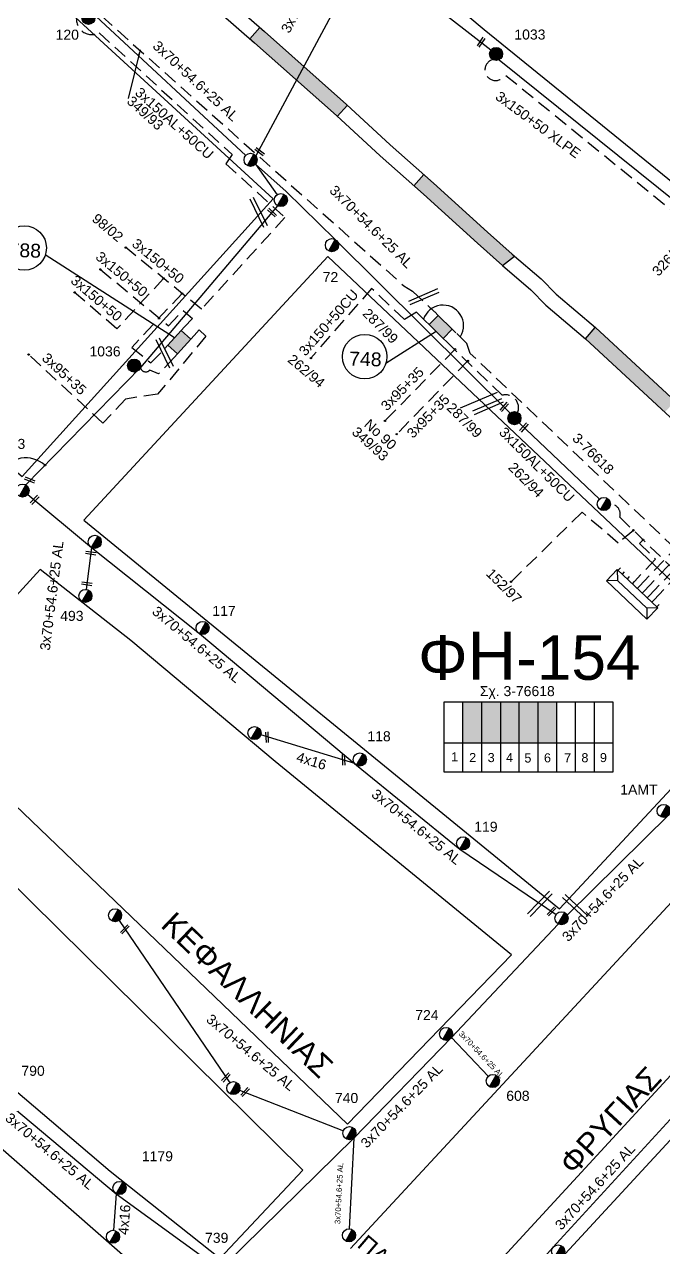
# Model space of a CAD drawing. Header units: millimetres. Extents: x 7477 to 9676, y 1828 to 2857.
# Drawn here: x 8959 to 9074, y 2237.8 to 2457.9 of the extents above; entities that cross this region are included whole.
import ezdxf
from ezdxf.enums import TextEntityAlignment as Align

# ---------------------------------------------------------------- set-up
doc = ezdxf.new("R2010")
doc.units = ezdxf.units.MM
doc.linetypes.add('DASHED', pattern=[19.05, 12.7, -6.35])
for name, color, linetype, lineweight in [('3x150+50', 7, 'Continuous', 30), ('3x150+50 XLPE', 7, 'SYN_LINE', 30), ('3x150+50CU', 7, 'Continuous', 30), ('3x150AL+50CU', 7, 'Continuous', 30), ('3x70+54.6+25 AL', 7, 'SYN_LINE', 30), ('3x95+35', 7, 'Continuous', 30), ('4x16', 7, 'Continuous', 30), ('text διευθύνσεων', 250, 'Continuous', 30), ('Υπόβαθρο ΔΕΗ', 7, 'Continuous', 30)]:
    doc.layers.add(name, color=color, linetype=linetype, lineweight=lineweight)
for name, color, linetype in [('Link Box 4 Διευθύνσεων', 7, 'Continuous'), ('Pillar OTE', 7, 'Continuous'), ('TEXT ΚΑΛΩΔΙΩΝ', 7, 'Continuous'), ('Άγνωστα', 7, 'Continuous'), ('Επιγραφές - Σχήματα', 7, 'Continuous'), ('Καλώδια ΧΤ   3x150+50CU', 7, 'DASHED'), ('Καλώδια ΧΤ   3x150AL+50CU', 7, 'DASHED'), ('Μηχανική τομή', 7, 'Continuous'), ('Στύλος Ξύλινος', 7, 'Continuous'), ('Στύλος Ξύλινος @ 1', 7, 'Continuous'), ('Στύλος ΦΜ', 7, 'Continuous'), ('Στύλος ΦΜ @ 1', 7, 'Continuous'), ('Συνδέσεις', 7, 'Continuous'), ('Τομή', 7, 'Continuous'), ('Υποσταθμός πόλεως', 7, 'Continuous')]:
    doc.layers.add(name, color=color, linetype=linetype)
doc.styles.add('arial', font='ARIAL.TTF')
doc.styles.get("Standard").update_dxf_attribs({"font": 'ARIAL.TTF'})
doc.linetypes.add('SYN_LINE', pattern='A,0.5,-0.0001,["/\\/\\/\\/",Standard,S=0.1,R=0,X=0,Y=-0.05],-0.25', length=0.7501)
doc.dimstyles.new('ISO-25', dxfattribs={"dimtxt": 2.5, "dimasz": 2.5, "dimexe": 1.25, "dimexo": 0.625, "dimtad": 1, "dimtxsty": 'Standard', "dimcen": 2.5, "dimadec": 0, "dimazin": 0, "dimtfac": 1, "dimtmove": 0, "dimatfit": 3, "dimfxl": 1, "dimarcsym": 0})

# ---------------------------------------------------------------- blocks, each defined once
blk = doc.blocks.new('ΥΠΑΡΧΩΝ ΤΣΙΜΕΝΤΕΝΙΟΣ ΣΤΥΛΟΣ')
at = {"layer": 'Στύλος ΦΜ'}
blk.add_hatch(color=7, dxfattribs=at).paths.add_polyline_path([(-1.29, -2.28, 0.574793), (2.62, 0, 0.268822), (1.3, 2.27)])
at = {"layer": 'Στύλος ΦΜ', "color": 7}
blk.add_line((-1.29, -2.28), (1.3, 2.27), dxfattribs=at)
blk.add_circle((0, 0), 2.62, dxfattribs=at)
at = {"layer": 'Στύλος ΦΜ', "flags": 4}
for tag, p in [('ΑΡΙΘΜΟΣ', (-4.68, 8.05)), ('ΤΥΠΟΣ', (-4.91, 3.03))]:
    blk.add_attdef(tag, p, '', height=4, dxfattribs=at)
blk = doc.blocks.new('ΥΠΑΡΧΩΝ ΞΥΛΙΝΟΣ ΣΤΥΛΟΣ')
at = {"layer": 'Στύλος Ξύλινος'}
h = blk.add_hatch(color=7, dxfattribs=at)
h.paths.add_polyline_path([(-2.62, 0, 0.270008), (-1.29, -2.28), (1.3, 2.27, 0.576266)])
h.paths.add_polyline_path([(-1.29, -2.28, 0.574793), (2.62, 0, 0.268822), (1.3, 2.27)])
at = {"layer": 'Στύλος Ξύλινος', "color": 7}
blk.add_line((-1.29, -2.28), (1.3, 2.27), dxfattribs=at)
blk.add_circle((0, 0), 2.62, dxfattribs=at)
at = {"layer": 'Στύλος Ξύλινος', "flags": 4}
for tag, p in [('ΑΡΙΘΜΟΣ', (-4.91, 8.6)), ('ΤΥΠΟΣ', (-4.85, 3.39))]:
    blk.add_attdef(tag, p, '', height=4, dxfattribs=at)
blk = doc.blocks.new('LINK BOX 4 ΑΝΑΧΩΡΗΣΕΩΝ')
at = {"layer": 'Link Box 4 Διευθύνσεων', "ltscale": 40}
blk.add_hatch(color=256, dxfattribs=at).paths.add_polyline_path([(-3.54, 0), (-3.54, -4.67), (3.54, -4.67), (3.54, 0)])
for p, q in [((-3.54, 0), (-5.33, 0)), ((5.33, 0), (3.54, 0)), ((-3.54, -4.67), (-5.33, -4.67)), ((5.33, -4.67), (3.54, -4.67))]:
    blk.add_line(p, q, dxfattribs=at)
blk.add_lwpolyline([(-3.54, -4.67), (-3.54, 0), (3.54, 0), (3.54, -4.67)], close=True, dxfattribs=at)
blk = doc.blocks.new('ΜΗΧΑΝΙΚΗ ΤΟΜΗ')
at = {"layer": 'Μηχανική τομή', "ltscale": 40}
for p, q in [((-1.89, 0.78), (5.69, 0.78)), ((-1.89, -0.77), (5.69, -0.77))]:
    blk.add_line(p, q, dxfattribs=at)
blk = doc.blocks.new('ΥΠΟΣΤΑΘΜΟΣ ΠΟΛΕΩΣ 9 ΑΝΑΧΩΡΗΣΕΩΝ')
at = {"layer": 'Υποσταθμός πόλεως', "ltscale": 40}
for p, q in [((-9.63, -2.82), (-9.63, -4)), ((-7.12, -2.82), (-7.12, -4)), ((-4.84, -2.82), (-4.84, -4)), ((-2.36, -2.82), (-2.36, -4)), ((0.09, -2.82), (0.09, -4)), ((2.55, -2.82), (2.55, -4)), ((5.02, -2.82), (5.02, -4)), ((7.48, -2.82), (7.48, -4)), ((9.61, -2.82), (9.61, -4))]:
    blk.add_line(p, q, dxfattribs=at)
blk.add_lwpolyline([(-10.02, 2.82), (10.02, 2.82), (10.02, -2.82), (-10.02, -2.82)], close=True, dxfattribs=at)
for points in [[(-7.21, 0), (-10.02, 2.82)], [(-10.02, -2.82), (-7.21, 0)], [(-7.21, 0), (7.21, 0)], [(7.21, 0), (10.02, 2.82)], [(10.02, -2.82), (7.21, 0)]]:
    blk.add_lwpolyline(points, dxfattribs=at)
at = {"layer": 'Υποσταθμός πόλεως', "linetype": 'SYN_LINE', "ltscale": 40, "flags": 1}
for tag, p in [('ΜΕΤΑΣΧΗΜΑΤΙΣΜΟΣ', (10.79, 1.71)), ('ΙΣΧΥΣ', (10.77, -1.08)), ('ΑΡΙΘΜΟΣ', (10.89, -3.8))]:
    blk.add_attdef(tag, p, '', height=1.8, dxfattribs=at)
blk = doc.blocks.new('ΤΟΜΗ')
at = {"layer": 'Τομή', "ltscale": 40}
for p, q in [((-5.68, 0), (17.06, 0)), ((-5.68, -2.77), (17.06, -2.77))]:
    blk.add_line(p, q, dxfattribs=at)
blk = doc.blocks.new('_ΣΥΝΔΕΣΗ')
at = {"layer": 'Συνδέσεις', "linetype": 'SYN_LINE', "ltscale": 40}
blk.add_hatch(color=256, dxfattribs=at).paths.add_polyline_path([(0.5, -0.01, 1), (-0.5, -0.01, 1)])
at = {"layer": 'Συνδέσεις'}
blk.add_circle((0, -0.01), 0.5, dxfattribs=at)

msp = doc.modelspace()

# ---------------------------------------------------------------- hatches: boundary and pattern name
at = {"layer": 'Καλώδια ΧΤ   3x150AL+50CU', "linetype": 'DASHED', "lineweight": -3, "ltscale": 0.2}
h = msp.add_hatch(color=133, dxfattribs=at)
h.dxf.hatch_style = 1
h.paths.add_polyline_path([(9041.29, 2336.02), (9037.85, 2336.02), (9037.84, 2328.66), (9041.28, 2328.66)])
h = msp.add_hatch(color=1, dxfattribs=at)
h.dxf.hatch_style = 1
h.paths.add_polyline_path([(9041.28, 2328.66), (9044.72, 2328.66), (9044.72, 2336.02), (9041.29, 2336.02)])
h = msp.add_hatch(color=2, dxfattribs=at)
h.dxf.hatch_style = 1
h.paths.add_polyline_path([(9047.96, 2336.03), (9044.67, 2336.03), (9044.66, 2328.66), (9047.96, 2328.66)])
h = msp.add_hatch(color=27, dxfattribs=at)
h.dxf.hatch_style = 1
h.paths.add_polyline_path([(9051.26, 2336.02), (9047.96, 2336.02), (9047.96, 2328.66), (9051.26, 2328.65)])
h = msp.add_hatch(color=30, dxfattribs=at)
h.dxf.hatch_style = 1
h.paths.add_polyline_path([(9054.65, 2336.02), (9051.35, 2336.02), (9051.35, 2328.65), (9054.65, 2328.65)])
at = {"layer": 'Υπόβαθρο ΔΕΗ', "lineweight": -3}
h = msp.add_hatch(color=256, dxfattribs=at)
h.paths.add_polyline_path([(8977.31, 2475.54), (8986.18, 2467.18), (8988.03, 2469.15), (8979.17, 2477.5), (8972.84, 2483.55), (8970.97, 2481.6)])
h.paths.add_polyline_path([(9002.18, 2456.61), (9001.32, 2457.37), (8999.54, 2455.33), (9000.39, 2454.59), (9015.12, 2441.49), (9015.25, 2441.36), (9017.08, 2443.35), (9016.94, 2443.49)])
h.paths.add_polyline_path([(9032.61, 2429.34), (9030.85, 2430.91), (9029.06, 2428.88), (9030.81, 2427.33), (9040.52, 2418.52), (9044.99, 2414.5), (9047.18, 2416.2), (9046.77, 2416.54), (9042.33, 2420.53)])
h.paths.add_polyline_path([(9061.72, 2403.35), (9061.68, 2403.38), (9059.93, 2401.33), (9074.22, 2388.13), (9076.05, 2390.11)])
h.paths.add_polyline_path([(9090.32, 2376.92), (9088.47, 2374.95), (9101.99, 2362.92), (9103.48, 2361.61), (9105.27, 2363.64), (9103.78, 2364.94)])
h.paths.add_polyline_path([(9132.1, 2336.39), (9133.16, 2335.39), (9134.95, 2337.42), (9133.92, 2338.39), (9119.85, 2350.81), (9118.06, 2348.79)])
h.paths.add_polyline_path([(9161.99, 2309.14), (9162.96, 2308.28), (9164.75, 2310.31), (9163.76, 2311.17), (9151.55, 2321.71), (9149.13, 2324.01), (9147.27, 2322.04), (9149.74, 2319.71)])
h.paths.add_polyline_path([(9191.68, 2282.81), (9193.6, 2284.71), (9193.54, 2284.77), (9179.74, 2297.08), (9178.5, 2298.17), (9176.71, 2296.14), (9177.94, 2295.05)])
h.paths.add_polyline_path([(9219.52, 2254.02), (9221.6, 2255.76), (9208.98, 2269.14), (9207.65, 2270.48), (9205.73, 2268.58), (9207.04, 2267.26)])
h.paths.add_polyline_path([(9233.69, 2239.4), (9233.3, 2239.94), (9231.12, 2238.33), (9231.53, 2237.79), (9243.04, 2222.46), (9245.2, 2224.08)])
h.paths.add_polyline_path([(9256.76, 2209.98), (9254.66, 2208.26), (9269.14, 2193.1), (9271.15, 2194.91), (9271.13, 2194.94)])

# ---------------------------------------------------------------- linework, layer by layer
at = {"layer": '3x150+50', "color": 133, "linetype": 'DASHED', "lineweight": -3, "ltscale": 0.2}
for points in [[(8990.81, 2406.65), (8977.21, 2417.76)], [(8984.01, 2412.2), (8975.62, 2403.14), (8967.98, 2409.66)], [(8987.33, 2409.49), (8978.28, 2399.8), (8981.7, 2397.02), (8984.19, 2399.54)]]:
    msp.add_lwpolyline(points, dxfattribs=at)
at = {"layer": '3x150+50', "color": 173, "linetype": 'DASHED', "lineweight": -3, "ltscale": 0.2}
msp.add_lwpolyline([(8972.63, 2413.81), (8984.9, 2403.68), (8987.51, 2406.41), (8989.23, 2404.99), (8987.76, 2403.49)], dxfattribs=at)
msp.add_lwpolyline([(8985.92, 2397.97), (8983.11, 2395.01), (8981.54, 2395.72, -0.614971), (8979.83, 2396.19, 3.478408)], format="xyb", dxfattribs=at)
at = {"layer": '3x150+50 XLPE', "color": 30, "linetype": 'DASHED', "lineweight": -3, "ltscale": 0.2}
msp.add_lwpolyline([(9070.56, 2356.02), (9077.35, 2363.21), (9095.8, 2345.77), (9124.92, 2376.2), (9083.6, 2418.85, -0.496149), (9077.13, 2423.04), (9045.44, 2448.79, -1.513343), (9043.27, 2451.57)], format="xyb", dxfattribs=at)
at = {"layer": '3x150+50 XLPE', "color": 27, "linetype": 'DASHED', "lineweight": -3, "ltscale": 0.2}
msp.add_lwpolyline([(9071.47, 2355.17), (9077.57, 2361.62), (9095.84, 2344.37), (9126.31, 2376.2), (9083.95, 2419.93, -0.706743), (9081.46, 2421.05)], format="xyb", dxfattribs=at)
at = {"layer": '3x150+50 XLPE', "color": 2, "linetype": 'DASHED', "lineweight": -3, "ltscale": 0.2}
msp.add_lwpolyline([(9072.29, 2354.38), (9077.71, 2360.12), (9095.32, 2343.47, -0.965665), (9096.79, 2337.36), (9078.53, 2317.33, -0.59432), (9075.16, 2316.63)], format="xyb", dxfattribs=at)
at = {"layer": '3x150+50CU', "color": 133, "linetype": 'DASHED', "lineweight": -3, "ltscale": 0.2}
msp.add_lwpolyline([(9031.16, 2404.51), (9029.51, 2406.13), (9027.37, 2404.78), (9021.45, 2410.41), (9010.52, 2397.86)], dxfattribs=at)
at = {"layer": '3x150AL+50CU', "color": 27, "linetype": 'DASHED', "lineweight": -3, "ltscale": 0.2}
msp.add_lwpolyline([(8931.64, 2489.56, 0.458795), (8934.1, 2487.94), (8936.2, 2489.89), (8968.86, 2461.1, -0.533032), (8972.87, 2459.37), (9027.27, 2410.86), (9028.82, 2409.92), (9032.79, 2406.17)], format="xyb", dxfattribs=at)
at = {"layer": '3x150AL+50CU', "color": 133, "linetype": 'DASHED', "lineweight": -3, "ltscale": 0.2}
msp.add_lwpolyline([(8930.79, 2488.36, 0.651391), (8933.3, 2486.91), (8934.35, 2486.18), (8936.75, 2488.57), (8968.64, 2460.17, 0.738744), (8972.42, 2456.39), (8996.32, 2434.47), (8995.18, 2432.83), (9005.85, 2423.15), (8990.85, 2406.69), (8990.85, 2406.7)], format="xyb", dxfattribs=at)
msp.add_lwpolyline([(9069.67, 2356.86), (9076.07, 2363.61), (9039.2, 2398.72), (9038.57, 2400.5), (9036.6, 2402.44)], dxfattribs=at)
at = {"layer": '3x150AL+50CU', "color": 1, "linetype": 'DASHED', "lineweight": -3, "ltscale": 0.2}
for points in [[(9068.55, 2366.87), (9065.81, 2364.59), (9059.32, 2370.13), (9046.55, 2357.62)], [(9070.31, 2365.18), (9069.64, 2364.53), (9072.54, 2361.69), (9068.78, 2357.7)]]:
    msp.add_lwpolyline(points, dxfattribs=at)
msp.add_lwpolyline([(9064.42, 2371.63, -0.489323), (9066.11, 2369.22), (9093.72, 2342.64, -0.419841), (9095.94, 2342.13, 4.568526)], format="xyb", dxfattribs=at)
at = {"layer": '3x70+54.6+25 AL', "color": 85, "linetype": 'SYN_LINE', "lineweight": -3, "ltscale": 15}
msp.add_lwpolyline([(9020.27, 2470.94), (9000.61, 2434.23)], dxfattribs=at)
at = {"layer": '3x70+54.6+25 AL', "color": 30, "linetype": 'SYN_LINE', "lineweight": -3, "ltscale": 15}
for points in [[(9020.27, 2470.94), (9042.92, 2453.31)], [(9044.39, 2451.55), (9080.1, 2422.87)]]:
    msp.add_lwpolyline(points, dxfattribs=at)
at = {"layer": '3x70+54.6+25 AL', "color": 6, "linetype": 'SYN_LINE', "lineweight": -3, "ltscale": 15}
for points in [[(8971.06, 2460.1), (8998.79, 2434.34)], [(9046.41, 2387.97), (9014.89, 2419.22), (9006.06, 2427.85), (9000.52, 2432.74)]]:
    msp.add_lwpolyline(points, dxfattribs=at)
at = {"layer": '3x70+54.6+25 AL', "color": 85, "linetype": 'SYN_LINE', "lineweight": -3, "ltscale": 8}
msp.add_lwpolyline([(9000.52, 2432.74), (9004.42, 2427.26)], dxfattribs=at)
at = {"layer": '3x70+54.6+25 AL', "color": 173, "linetype": 'SYN_LINE', "lineweight": -3, "ltscale": 15}
for points in [[(9004.53, 2425.28), (8979.83, 2396.19), (8959.22, 2375.04)], [(8975.99, 2296.69), (8995.9, 2267.5)], [(9055.04, 2296.05), (9055.04, 2296.05), (9035.81, 2275.62), (9018.24, 2257.53), (8995.01, 2234.75)], [(8908.61, 2285.49), (8934.87, 2274.26), (8955.31, 2264.41), (8975.49, 2247.53), (8993.22, 2234.62)], [(8997.67, 2266.14), (9016.36, 2258.84)], [(9018.24, 2257.53), (9017.43, 2241.22)]]:
    msp.add_lwpolyline(points, dxfattribs=at)
at = {"layer": '3x70+54.6+25 AL', "color": 1, "linetype": 'SYN_LINE', "lineweight": -3, "ltscale": 15}
for points in [[(9062.46, 2372.49), (9047.99, 2386.23)], [(8959.6, 2373.35), (8971.04, 2363.79), (8990.45, 2348.29), (9018.74, 2324.63), (9037.32, 2309.53), (9054.64, 2297.74)]]:
    msp.add_lwpolyline(points, dxfattribs=at)
at = {"layer": '3x70+54.6+25 AL', "color": 1, "linetype": 'SYN_LINE', "lineweight": -3, "ltscale": 10}
msp.add_lwpolyline([(8971.04, 2363.79), (8970.08, 2356.23)], dxfattribs=at)
at = {"layer": '3x70+54.6+25 AL', "color": 2, "linetype": 'SYN_LINE', "lineweight": -3, "ltscale": 15}
for points in [[(9095.42, 2339.93), (9075.03, 2315.81), (9056.64, 2297.66)], [(9098.66, 2285.71), (9075.82, 2261.6), (9054.09, 2237.86), (9033.26, 2214.37)]]:
    msp.add_lwpolyline(points, dxfattribs=at)
at = {"layer": '3x70+54.6+25 AL', "color": 173, "linetype": 'SYN_LINE', "lineweight": -3, "ltscale": 10}
msp.add_lwpolyline([(9035.81, 2275.62), (9042.45, 2268.67)], dxfattribs=at)
at = {"layer": '3x95+35', "color": 173, "linetype": 'DASHED', "lineweight": -3, "ltscale": 0.2}
msp.add_lwpolyline([(8989.5, 2401.93), (8990.42, 2402.93), (8991.62, 2401.78), (8982.94, 2391.38), (8977.14, 2390.5), (8973.1, 2386.16), (8959.72, 2398.5)], dxfattribs=at)
at = {"layer": '3x95+35', "color": 1, "linetype": 'DASHED', "lineweight": -3, "ltscale": 0.2}
msp.add_lwpolyline([(9034.96, 2400.77), (9044.95, 2391.17, -0.620139), (9047.73, 2388.07, -21.251678)], format="xyb", dxfattribs=at)
for points in [[(9036.45, 2399.44), (9023.83, 2386.55)], [(9038.77, 2397.37), (9025.97, 2384.18)]]:
    msp.add_lwpolyline(points, dxfattribs=at)
at = {"layer": '4x16', "color": 1, "linetype": 'SYN_LINE', "lineweight": -3, "ltscale": 15}
msp.add_lwpolyline([(9018.41, 2324.9), (9001.49, 2330.06)], dxfattribs=at)
at = {"layer": '4x16', "color": 173, "linetype": 'SYN_LINE', "lineweight": -3, "ltscale": 8}
msp.add_lwpolyline([(8975.49, 2247.53), (8974.99, 2240.97)], dxfattribs=at)
at = {"layer": 'Pillar OTE', "lineweight": -3, "ltscale": 40}
for points in [[(9034.52, 2323.38), (9034.52, 2336.02), (9064.85, 2336.02), (9064.85, 2323.35), (9034.52, 2323.38)], [(9037.84, 2323.38), (9037.85, 2336.02)], [(9041.28, 2323.38), (9041.29, 2336.02)], [(9044.72, 2323.37), (9044.72, 2336.02)], [(9048.02, 2323.37), (9048.02, 2336.02)], [(9051.41, 2323.37), (9051.41, 2336.02)], [(9054.8, 2323.36), (9054.8, 2336.02)], [(9058.14, 2323.36), (9058.14, 2336.02)], [(9061.53, 2323.36), (9061.53, 2336.02)], [(9034.52, 2328.67), (9064.85, 2328.64)]]:
    msp.add_lwpolyline(points, dxfattribs=at)
at = {"layer": 'Καλώδια ΧΤ   3x150+50CU', "color": 7, "linetype": 'ByBlock', "ltscale": 0.2}
msp.add_arc((9034.3, 2403.69), 3.71, 328.6877, 161.7848, dxfattribs=at)
at = {"layer": 'Υπόβαθρο ΔΕΗ', "lineweight": -3}
for points in [[(8921.72, 2603.54), (8896.33, 2565.86), (8951.04, 2531.77), (8979.7, 2509.57), (9002.45, 2489.83), (9041.72, 2456.96), (9096.04, 2412.89), (9141.12, 2459.77)], [(8989.97, 2467.32), (9002.18, 2456.61), (9016.94, 2443.49), (9024.8, 2436.24), (9032.61, 2429.34), (9042.33, 2420.53), (9046.77, 2416.54), (9051.97, 2412.15), (9054.64, 2409.39), (9061.72, 2403.35), (9076.99, 2389.25), (9082.26, 2384.64), (9087.69, 2379.4), (9090.29, 2376.94), (9103.78, 2364.94), (9116.41, 2353.85), (9133.92, 2338.39), (9151.55, 2321.71), (9163.76, 2311.17), (9179.74, 2297.08), (9193.54, 2284.77), (9208.98, 2269.14)], [(8988.15, 2465.32), (9000.39, 2454.59), (9015.12, 2441.49), (9022.99, 2434.24), (9030.81, 2427.33), (9040.52, 2418.52), (9044.99, 2414.5), (9050.12, 2410.17), (9052.79, 2407.41), (9059.93, 2401.33), (9075.18, 2387.24), (9080.43, 2382.65), (9085.82, 2377.44), (9088.47, 2374.95), (9101.99, 2362.92), (9114.63, 2351.82), (9132.1, 2336.39), (9149.74, 2319.71), (9161.99, 2309.14), (9177.94, 2295.05), (9191.68, 2282.81), (9207.04, 2267.26)], [(8999.54, 2455.33), (9001.32, 2457.37)], [(9015.25, 2441.36), (9017.08, 2443.35)], [(9029.06, 2428.88), (9030.85, 2430.91)], [(8985.98, 2401.52), (8962.72, 2416.44)], [(9044.99, 2414.5), (9047.18, 2416.2)], [(9059.93, 2401.33), (9061.68, 2403.38)], [(9033.06, 2402.64), (9024.02, 2396.89)], [(8957.28, 2317.43), (9017.12, 2260.04), (9046.63, 2290.51), (9004.06, 2325.3), (8978.11, 2347.08), (8961.82, 2359.8), (8911.33, 2304.61), (8911.73, 2295.98), (8923.6, 2289.51), (8942.95, 2312.44)], [(9017.65, 2237.68), (9102.04, 2328.68), (9134.77, 2294.98), (9049.34, 2160.58), (9016.45, 2188.66)], [(9116.6, 2313.68), (9033.29, 2223.27)], [(9016.45, 2188.66), (9030.19, 2208.44), (9091.14, 2274.42), (9121.74, 2308.39)], [(8955.18, 2304.95), (9009.07, 2251.76), (8994.1, 2235.84), (8974.42, 2251.52), (8941.44, 2279.53), (8932.1, 2284.76), (8946.25, 2302.73)]]:
    msp.add_lwpolyline(points, dxfattribs=at)
for points in [[(8933.98, 2490.48), (8888.67, 2435.45), (8958.56, 2376.55), (9003.71, 2426.54)], [(9093.91, 2340.27), (9013.56, 2416.17), (8969.68, 2368.71), (9055.26, 2298.79)], [(8985.92, 2228.45), (8946.12, 2187.04), (8870, 2258.63), (8897.81, 2288.9), (8939.98, 2268.65)]]:
    msp.add_lwpolyline(points, close=True, dxfattribs=at)
for centre in [(8958.92, 2417.68), (9020.21, 2398.13)]:
    msp.add_circle(centre, 4, dxfattribs=at)
msp.add_arc((8959.2, 2374.78), 5.13, 47.6817, 152.0415, dxfattribs=at)

# ---------------------------------------------------------------- block references
at = {"layer": 'Link Box 4 Διευθύνσεων', "lineweight": -3}
for p, xscale, yscale, zscale, rotation in [((9033.06, 2402.64), 0.4999999999999999, 0.4999999999999999, 0.4999999999999999, 135.515717050323), ((8985.98, 2401.52), 0.4999999999999946, 0.4999999999999946, 0.4999999999999946, 47.91608863097752)]:
    msp.add_blockref('LINK BOX 4 ΑΝΑΧΩΡΗΣΕΩΝ', p, dxfattribs=dict(at, xscale=xscale, yscale=yscale, zscale=zscale, rotation=rotation))
at = {"layer": 'Μηχανική τομή', "lineweight": -3, "zscale": 0.4999999999999997}
for p, xscale, yscale, rotation in [((9040.9, 2454.3), 0.2500000000000041, 0.2500000000000041, 55.70816183242894), ((9001.68, 2434.67), 0.2500000000000304, 0.2500000000000304, 142.1767315170333), ((9003.87, 2423.72), 0.2500000000000047, 0.2500000000000047, 137.396704964272), ((9045.61, 2389.43), 0.2500000000000988, 0.2500000000000988, 228.6699254309337), ((9049.14, 2385.76), 0.2500000000000988, 0.2500000000000988, 228.6699254309337), ((8960.38, 2375.72), 0.2500000000000034, 0.2500000000000034, 158.2397746484424), ((8961.14, 2372.7), 0.2500000000001554, 0.2500000000001554, 226.3456713681269), ((8971.38, 2362.68), 0.2500000000001579, 0.2500000000001579, 171.8079330035756), ((8970.68, 2357.17), 0.2500000000001579, 0.2500000000001579, 171.8079330035756), ((9002.57, 2330.13), 0.2500000000002437, 0.2500000000002437, 272.6913427362603), ((9016.35, 2326.06), 0.2500000000002437, 0.2500000000002437, 272.6913427362603), ((9054.15, 2298.68), 0.2500000000001554, 0.2500000000001554, 226.3456713681269), ((8977.36, 2295.44), 0.2500000000001554, 0.2500000000001554, 226.3456713681269), ((8995.54, 2268.78), 0.2500000000001554, 0.2500000000001554, 226.3456713681269), ((8999.01, 2266.17), 0.2500000000001554, 0.2500000000001554, 226.3456713681269)]:
    msp.add_blockref('ΜΗΧΑΝΙΚΗ ΤΟΜΗ', p, dxfattribs=dict(at, xscale=xscale, yscale=yscale, rotation=rotation))
at = {"layer": 'Στύλος Ξύλινος @ 1', "lineweight": -3, "ltscale": 40}
ref = msp.add_blockref('ΥΠΑΡΧΩΝ ΞΥΛΙΝΟΣ ΣΤΥΛΟΣ', (8970.47, 2459.08), dxfattribs=dict(at, xscale=0.4499999999998181, yscale=0.4499999999998181, zscale=0.4499999999998181))
ref.add_attrib('ΤΥΠΟΣ', '120', (8964.58, 2455.15), dxfattribs={"layer": 'Στύλος Ξύλινος', "height": 1.8, "flags": 4})
ref = msp.add_blockref('ΥΠΑΡΧΩΝ ΞΥΛΙΝΟΣ ΣΤΥΛΟΣ', (9043.85, 2452.59), dxfattribs=dict(at, xscale=0.4499999999998181, yscale=0.4499999999998181, zscale=0.4499999999998181))
ref.add_attrib('ΤΥΠΟΣ', '1033', (9047.14, 2455.18), dxfattribs={"layer": 'Στύλος Ξύλινος', "height": 1.8, "flags": 4})
ref = msp.add_blockref('ΥΠΑΡΧΩΝ ΞΥΛΙΝΟΣ ΣΤΥΛΟΣ', (8978.7, 2396.51), dxfattribs=dict(at, xscale=0.4499999999998181, yscale=0.4499999999998181, zscale=0.4499999999998181))
ref.add_attrib('ΑΡΙΘΜΟΣ', '1036', (8970.67, 2398.17), dxfattribs={"layer": 'Στύλος Ξύλινος', "height": 1.8, "flags": 4})
at = {"layer": 'Στύλος Ξύλινος @ 1', "lineweight": -3, "ltscale": 40, "xscale": 0.4499999999998181, "yscale": 0.4499999999998181, "zscale": 0.4499999999998181}
msp.add_blockref('ΥΠΑΡΧΩΝ ΞΥΛΙΝΟΣ ΣΤΥΛΟΣ', (9047.14, 2387.05), dxfattribs=at)
at = {"layer": 'Στύλος ΦΜ @ 1', "lineweight": -3, "ltscale": 40}
for p, xscale, yscale, zscale in [((8999.66, 2433.54), 0.449999999999818, 0.449999999999818, 0.449999999999818), ((9005.11, 2426.3), 0.4499999999998181, 0.4499999999998181, 0.4499999999998181), ((9063.24, 2371.61), 0.4499999999998181, 0.4499999999998181, 0.4499999999998181), ((8971.62, 2364.81), 0.4499999999998181, 0.4499999999998181, 0.4499999999998181), ((9000.36, 2330.4), 0.4499999999998181, 0.4499999999998181, 0.4499999999998181), ((8975.27, 2297.62), 0.4499999999998181, 0.4499999999998181, 0.4499999999998181), ((9055.62, 2297.08), 0.4499999999998181, 0.4499999999998181, 0.4499999999998181), ((8996.56, 2266.53), 0.4499999999998181, 0.4499999999998181, 0.4499999999998181), ((8974.9, 2239.79), 0.4499999999998181, 0.4499999999998181, 0.4499999999998181), ((9017.38, 2240.04), 0.4499999999999587, 0.4499999999999587, 0.4499999999999587), ((9055.02, 2237.14), 0.4499999999998181, 0.4499999999998181, 0.4499999999998181)]:
    msp.add_blockref('ΥΠΑΡΧΩΝ ΤΣΙΜΕΝΤΕΝΙΟΣ ΣΤΥΛΟΣ', p, dxfattribs=dict(at, xscale=xscale, yscale=yscale, zscale=zscale))
ref = msp.add_blockref('ΥΠΑΡΧΩΝ ΤΣΙΜΕΝΤΕΝΙΟΣ ΣΤΥΛΟΣ', (9014.31, 2418.19), dxfattribs=dict(at, xscale=0.449999999999818, yscale=0.449999999999818, zscale=0.449999999999818))
ref.add_attrib('ΤΥΠΟΣ', '72', (9012.64, 2411.54), dxfattribs={"layer": 'Στύλος ΦΜ', "height": 1.8, "flags": 4})
ref = msp.add_blockref('ΥΠΑΡΧΩΝ ΤΣΙΜΕΝΤΕΝΙΟΣ ΣΤΥΛΟΣ', (8958.63, 2374.02), dxfattribs=dict(at, xscale=0.4499999999998181, yscale=0.4499999999998181, zscale=0.4499999999998181))
ref.add_attrib('ΤΥΠΟΣ', '1003', (8953.52, 2381.53), dxfattribs={"layer": 'Στύλος ΦΜ', "height": 1.8, "flags": 4})
ref = msp.add_blockref('ΥΠΑΡΧΩΝ ΤΣΙΜΕΝΤΕΝΙΟΣ ΣΤΥΛΟΣ', (8969.94, 2355.07), dxfattribs=dict(at, xscale=0.449999999999818, yscale=0.449999999999818, zscale=0.449999999999818))
ref.add_attrib('ΤΥΠΟΣ', '493', (8965.4, 2350.59), dxfattribs={"layer": 'Στύλος ΦΜ', "height": 1.8, "flags": 4})
ref = msp.add_blockref('ΥΠΑΡΧΩΝ ΤΣΙΜΕΝΤΕΝΙΟΣ ΣΤΥΛΟΣ', (8991.03, 2349.31), dxfattribs=dict(at, xscale=0.4499999999998181, yscale=0.4499999999998181, zscale=0.4499999999998181))
ref.add_attrib('ΤΥΠΟΣ', '117', (8992.78, 2351.48), dxfattribs={"layer": 'Στύλος ΦΜ', "height": 1.8, "flags": 4})
ref = msp.add_blockref('ΥΠΑΡΧΩΝ ΤΣΙΜΕΝΤΕΝΙΟΣ ΣΤΥΛΟΣ', (9019.32, 2325.65), dxfattribs=dict(at, xscale=0.4499999999998181, yscale=0.4499999999998181, zscale=0.4499999999998181))
ref.add_attrib('ΤΥΠΟΣ', '118', (9020.69, 2328.93), dxfattribs={"layer": 'Στύλος ΦΜ', "height": 1.8, "flags": 4})
ref = msp.add_blockref('ΥΠΑΡΧΩΝ ΤΣΙΜΕΝΤΕΝΙΟΣ ΣΤΥΛΟΣ', (9074.01, 2316.4), dxfattribs=dict(at, xscale=0.4499999999998181, yscale=0.4499999999998181, zscale=0.4499999999998181))
ref.add_attrib('ΤΥΠΟΣ', '1AMT', (9066.2, 2319.34), dxfattribs={"layer": 'Στύλος ΦΜ', "height": 1.8, "flags": 4})
ref = msp.add_blockref('ΥΠΑΡΧΩΝ ΤΣΙΜΕΝΤΕΝΙΟΣ ΣΤΥΛΟΣ', (9037.9, 2310.56), dxfattribs=dict(at, xscale=0.449999999999818, yscale=0.449999999999818, zscale=0.449999999999818))
ref.add_attrib('ΤΥΠΟΣ', '119', (9039.92, 2312.65), dxfattribs={"layer": 'Στύλος ΦΜ', "height": 1.8, "flags": 4})
ref = msp.add_blockref('ΥΠΑΡΧΩΝ ΤΣΙΜΕΝΤΕΝΙΟΣ ΣΤΥΛΟΣ', (9034.84, 2276.28), dxfattribs=dict(at, xscale=0.4499999999997764, yscale=0.4499999999997764, zscale=0.4499999999997764))
ref.add_attrib('ΤΥΠΟΣ', '724', (9029.3, 2278.77), dxfattribs={"layer": 'Στύλος ΦΜ', "height": 1.8, "flags": 4})
ref = msp.add_blockref('ΥΠΑΡΧΩΝ ΤΣΙΜΕΝΤΕΝΙΟΣ ΣΤΥΛΟΣ', (8955.89, 2265.43), dxfattribs=dict(at, xscale=0.449999999999866, yscale=0.449999999999866, zscale=0.449999999999866))
ref.add_attrib('ΤΥΠΟΣ', '790', (8958.42, 2268.74), dxfattribs={"layer": 'Στύλος ΦΜ', "height": 1.8, "flags": 4})
ref = msp.add_blockref('ΥΠΑΡΧΩΝ ΤΣΙΜΕΝΤΕΝΙΟΣ ΣΤΥΛΟΣ', (9043.26, 2267.81), dxfattribs=dict(at, xscale=0.4499999999999565, yscale=0.4499999999999565, zscale=0.4499999999999565))
ref.add_attrib('ΤΥΠΟΣ', '608', (9045.68, 2264.24), dxfattribs={"layer": 'Στύλος ΦΜ', "height": 1.8, "flags": 4})
ref = msp.add_blockref('ΥΠΑΡΧΩΝ ΤΣΙΜΕΝΤΕΝΙΟΣ ΣΤΥΛΟΣ', (9017.45, 2258.41), dxfattribs=dict(at, xscale=0.4499999999999587, yscale=0.4499999999999587, zscale=0.4499999999999587))
ref.add_attrib('ΤΥΠΟΣ', '740', (9014.84, 2263.85), dxfattribs={"layer": 'Στύλος ΦΜ', "height": 1.8, "flags": 4})
ref = msp.add_blockref('ΥΠΑΡΧΩΝ ΤΣΙΜΕΝΤΕΝΙΟΣ ΣΤΥΛΟΣ', (8976.07, 2248.56), dxfattribs=dict(at, xscale=0.4499999999998032, yscale=0.4499999999998032, zscale=0.4499999999998032))
ref.add_attrib('ΤΥΠΟΣ', '1179', (8980.1, 2253.37), dxfattribs={"layer": 'Στύλος ΦΜ', "height": 1.8, "flags": 4})
ref = msp.add_blockref('ΥΠΑΡΧΩΝ ΤΣΙΜΕΝΤΕΝΙΟΣ ΣΤΥΛΟΣ', (8994.17, 2233.92), dxfattribs=dict(at, xscale=0.4499999999999367, yscale=0.4499999999999367, zscale=0.4499999999999367))
ref.add_attrib('ΤΥΠΟΣ', '739', (8991.47, 2238.69), dxfattribs={"layer": 'Στύλος ΦΜ', "height": 1.8, "flags": 4})
at = {"layer": 'Συνδέσεις', "lineweight": -3, "xscale": 0.25, "yscale": 0.25, "zscale": 0.25}
for p in [(8977.21, 2417.76), (8972.63, 2413.81), (8984.01, 2412.2), (8967.98, 2409.67), (8987.33, 2409.49), (8959.72, 2398.5), (9036.45, 2399.45), (9010.52, 2397.86), (9038.77, 2397.37), (9023.83, 2386.56), (9025.97, 2384.18), (8962.66, 2378.58), (9068.56, 2366.88), (9070.31, 2365.18), (9046.55, 2357.62)]:
    msp.add_blockref('_ΣΥΝΔΕΣΗ', p, dxfattribs=at)
at = {"layer": 'Τομή', "lineweight": -3, "xscale": 0.2499999999999996, "yscale": 0.2499999999999996, "zscale": 0.2499999999999996}
for p, rotation in [((9000.76, 2425.56), 295.9880136159393), ((9029.43, 2408.69), 23.13713094545361), ((8983.84, 2400.23), 295.9880136159393), ((9040.98, 2388.93), 23.13713094545361), ((9052.97, 2300.44), 225.4775237357114), ((9057.31, 2300.38), 316.8722191200365)]:
    msp.add_blockref('ΤΟΜΗ', p, dxfattribs=dict(at, rotation=rotation))
at = {"layer": 'Υποσταθμός πόλεως', "lineweight": -3, "xscale": 0.4999999999999571, "yscale": 0.4999999999999571, "zscale": 0.4999999999999571, "rotation": 136.6281687425441}
msp.add_blockref('ΥΠΟΣΤΑΘΜΟΣ ΠΟΛΕΩΣ 9 ΑΝΑΧΩΡΗΣΕΩΝ', (9068.33, 2355.37), dxfattribs=at)

# ---------------------------------------------------------------- texts
at = {"lineweight": -3, "ltscale": 30, "char_height": 1.63, "width": 11.2573, "attachment_point": 1}
for s, insert in [('1', (9035.76, 2326.95)), ('2', (9039, 2326.81)), ('3', (9042.33, 2326.81)), ('4', (9045.64, 2326.81)), ('5', (9048.94, 2326.73)), ('6', (9052.46, 2326.76)), ('7', (9056.09, 2326.76)), ('8', (9059.2, 2326.78)), ('9', (9062.53, 2326.81))]:
    msp.add_mtext(s, dxfattribs=dict(at, insert=insert))
at = {"layer": 'text διευθύνσεων', "color": 7, "lineweight": -3}
for s, height, rotation, p in [('ΚΕΦΑΛΛΗΝΙΑΣ', 4, 316.1961, (8999.08, 2283.29)), ('ΦΡΥΓΙΑΣ', 4, 47.3398, (9064.39, 2260.71)), ('ΠΑΜΦΥΛΙΑΣ', 3, 319.5164, (9029.07, 2231.17))]:
    msp.add_text(s, height=height, rotation=rotation, dxfattribs=at).set_placement(p, align=Align.MIDDLE_CENTER)
at = {"layer": 'TEXT ΚΑΛΩΔΙΩΝ', "linetype": 'Continuous', "lineweight": -3, "ltscale": 0.2}
for s, height, rotation, p in [('3x70+54.6+25 AL', 1.8, 61.8381, (9010.52, 2465.34)), ('3x70+54.6+25 AL', 1.8, 317.1185, (8989.78, 2447.73)), ('3x150AL+50CU', 1.8, 318.0495, (8985.95, 2440.12)), ('3x150+50 XLPE', 1.8, 323.4399, (9051.42, 2439.86)), ('3x70+54.6+25 AL', 1.8, 315.2431, (9021.4, 2421.52)), ('3x150+50', 1.8, 320.753, (8983.02, 2415.34)), ('3x150+50', 1.8, 320.4468, (8976.47, 2412.98)), ('3x150+50', 1.8, 319.5011, (8971.94, 2408.64)), ('3x150+50CU', 1.8, 48.9566, (9013.7, 2404.25)), ('3x95+35', 1.8, 317.3125, (8966.14, 2395.03)), ('3x95+35', 1.8, 45.6031, (9026.97, 2392.34)), ('3x95+35', 1.8, 45.863, (9031.63, 2387.42)), ('3x150AL+50CU', 1.8, 315.1128, (9051.19, 2378.71)), ('3x70+54.6+25 AL', 1.8, 82.7745, (8963.87, 2355.13)), ('3x70+54.6+25 AL', 1.8, 320.0958, (8989.97, 2346.34)), ('4x16', 1.8, 343.0385, (9010.62, 2325.39)), ('3x70+54.6+25 AL', 1.8, 320.9164, (9029.53, 2313.54)), ('3x70+54.6+25 AL', 1.8, 46.4765, (9063.02, 2300.55)), ('3x70+54.6+25 AL', 1.8, 320.0924, (8999.71, 2272.95)), ('3x70+54.6+25 AL', 1, 313.665, (9041.22, 2272.56)), ('3x70+54.6+25 AL', 1.8, 45.8208, (9026.86, 2263.34)), ('3x70+54.6+25 AL', 1.8, 320.0924, (8963.53, 2255.19)), ('3x70+54.6+25 AL', 1.8, 47.5234, (9061.64, 2248.78)), ('3x70+54.6+25 AL', 1, 87.1684, (9015.57, 2247.57)), ('4x16', 1.8, 85.6342, (8976.94, 2242.85))]:
    msp.add_text(s, height=height, rotation=rotation, dxfattribs=at).set_placement(p, align=Align.MIDDLE_CENTER)
at = {"layer": 'TEXT ΚΑΛΩΔΙΩΝ', "linetype": 'Continuous', "lineweight": -3, "ltscale": 0.2, "insert": (8978.45, 2445.19), "char_height": 1.8, "width": 27.758, "attachment_point": 1, "rotation": 318.0495}
msp.add_mtext('349/93', dxfattribs=at)
at = {"layer": 'Άγνωστα', "lineweight": -3, "ltscale": 40, "char_height": 1.8, "width": 27.758, "attachment_point": 1, "style": 'arial'}
for s, insert, rotation in [('98/02', (8972.12, 2424.05), 320.0042), ('326/04', (9071.75, 2413.69), 46.8597), ('287/99', (9020.95, 2407), 315.0887), ('262/94', (9007.34, 2398.71), 320.0042), ('287/99', (9036.08, 2390.03), 315.0887), ('349/93', (9018.95, 2385.68), 318), ('No 90', (9021.16, 2387.06), 317.6767), ('3-76618', (9058.69, 2384.55), 315.0887), ('262/94', (9047.16, 2379.31), 315.0887), ('152/97', (9043.18, 2360.21), 315.0887)]:
    msp.add_mtext(s, dxfattribs=dict(at, insert=insert, rotation=rotation))
at = {"layer": 'Άγνωστα', "lineweight": -3, "char_height": 2.5, "width": 13.4112, "attachment_point": 1, "rotation": 358.1643}
for s, insert in [('788', (8956.16, 2418.59)), ('748', (9017.46, 2399.04))]:
    msp.add_mtext(s, dxfattribs=dict(at, insert=insert))
at = {"layer": 'Άγνωστα', "lineweight": -3, "ltscale": 40, "insert": (9040.91, 2338.85), "char_height": 1.8, "width": 27.758, "attachment_point": 1, "style": 'arial'}
msp.add_mtext('Σχ. 3-76618', dxfattribs=at)
at = {"layer": 'Υπόβαθρο ΔΕΗ', "lineweight": -3, "insert": (9029.81, 2348.65), "char_height": 8, "width": 84.6573, "attachment_point": 1}
msp.add_mtext('Φ{\\H1.0833x;H}-154', dxfattribs=at)

# ---------------------------------------------------------------- leaders
at = {"layer": 'Επιγραφές - Σχήματα', "lineweight": -3, "ltscale": 40}
for points in [[(8979.79, 2453.35), (8977.61, 2444.56)], [(9044.03, 2391.69), (9037.38, 2388.86)]]:
    msp.add_leader(points, dimstyle='ISO-25', override={"dimasz": 1, "dimtad": 0}, dxfattribs=at)

doc.saveas('drawing.dxf')
